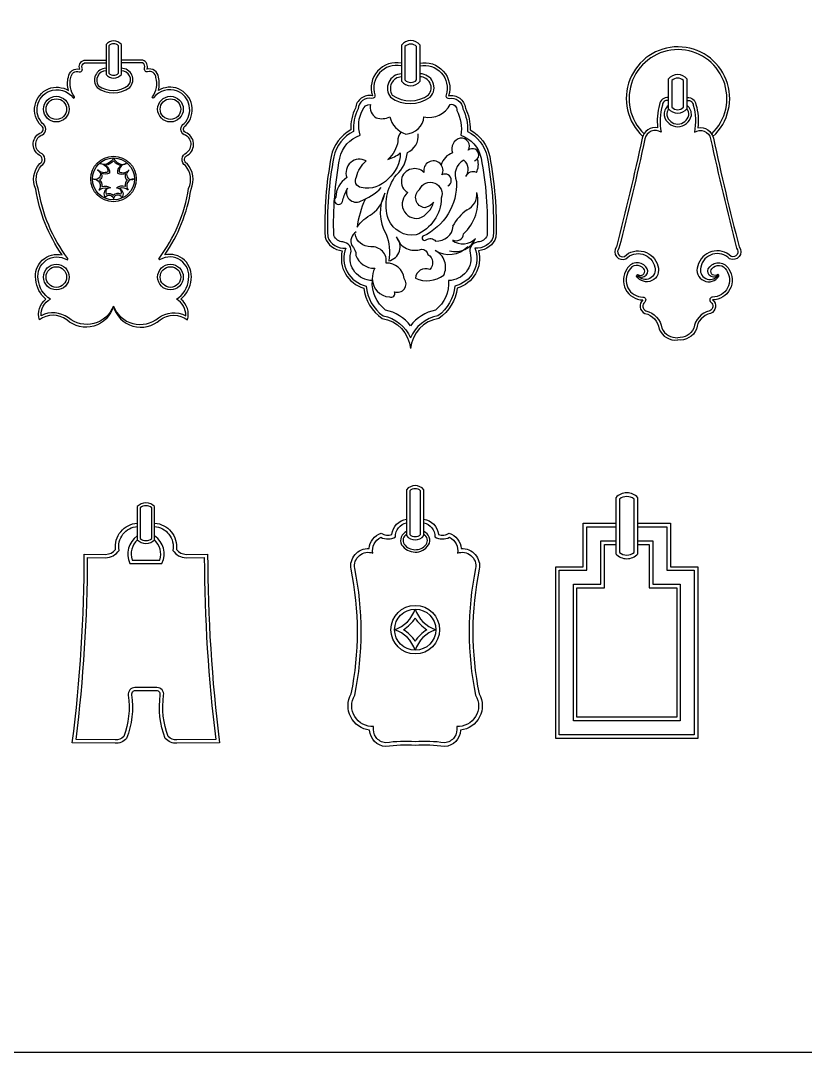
# Model space of a CAD drawing. Header units: millimetres. Extents: x -159346 to -157016, y -80163 to -78851.
# Drawn here: x -158123 to -157608, y -80163 to -79486 of the extents above; entities that cross this region are included whole.
import ezdxf

# ---------------------------------------------------------------- set-up
doc = ezdxf.new("R2010")
doc.units = ezdxf.units.MM
doc.header["$LTSCALE"] = 2
doc.header["$MEASUREMENT"] = 0
doc.layers.add('3', color=3, linetype='CONTINUOUS')
doc.layers.add('4', color=4, linetype='CONTINUOUS')
doc.layers.add('标注', color=7, linetype='CONTINUOUS', lineweight=25)

msp = doc.modelspace()

# ---------------------------------------------------------------- linework, layer by layer
at = {"layer": '3', "color": 0}
for p, q in [((-158081.32, -79836.58), (-158081.32, -79836.58)), ((-158067.52, -79836.35), (-158067.52, -79836.35))]:
    msp.add_line(p, q, dxfattribs=at)
for points in [[(-158065.37, -79502.45), (-158065.37, -79520.59, 0.411004), (-158059.06, -79520.59), (-158059.06, -79502.45, 0.411004)], [(-157871.08, -79502.98), (-157871.08, -79524.98, 0.411004), (-157863.43, -79524.98), (-157863.43, -79502.98, 0.411004)], [(-157696, -79525.31), (-157696, -79542.88, 0.411004), (-157688.25, -79542.88), (-157688.25, -79525.31, 0.411004)], [(-157867.94, -79794.74), (-157867.94, -79823.24, 0.411004), (-157860.87, -79823.24), (-157860.87, -79794.74, 0.411004)], [(-157730.35, -79800.07), (-157730.35, -79835.16, 0.344127), (-157720.7, -79835.16), (-157720.7, -79800.07, 0.344127)], [(-158044.84, -79805.76), (-158044.84, -79826.04, 0.344127), (-158037.25, -79826.04), (-158037.25, -79805.76, 0.344127)], [(-157864.4, -79878.08, 0.117475), (-157856.71, -79885.79, 0.117475), (-157864.4, -79893.49, 0.117475), (-157872.1, -79885.79, 0.117475)]]:
    msp.add_lwpolyline(points, format="xyb", close=True, dxfattribs=at)
for points in [[(-158062.41, -79673.45, -0.513399), (-158091.95, -79681.07, 0.28911), (-158109.83, -79679.76, -0.303795), (-158103.72, -79668.89, -0.239461), (-158111.72, -79655.83, -0.644867), (-158092.99, -79642.88, 0.823352), (-158092.33, -79642.15, -0.122856), (-158111.73, -79596.2, -0.298764), (-158109.69, -79581.19, 0.618365), (-158110.38, -79572.77, -0.620674), (-158108.94, -79560.91, 0.590701), (-158108.86, -79553.6, -0.522277), (-158104.42, -79532.28, -0.327965), (-158088.77, -79536.66, 0.988252), (-158087.97, -79536.05, -0.231877), (-158090.34, -79523.38, -0.470293), (-158084.87, -79519.53, 0.622636), (-158082.9, -79517.3, -0.411032), (-158081.41, -79513.65), (-158067.62, -79513.65)], [(-158062.41, -79673.45, 0.513399), (-158032.86, -79681.07, -0.28911), (-158014.98, -79679.76, 0.303795), (-158021.09, -79668.89, 0.239461), (-158013.1, -79655.83, 0.644867), (-158031.82, -79642.88, -0.823352), (-158032.48, -79642.15, 0.122856), (-158013.08, -79596.2, 0.298764), (-158015.12, -79581.19, -0.618365), (-158014.43, -79572.77, 0.620674), (-158015.87, -79560.91, -0.590701), (-158015.95, -79553.6, 0.522277), (-158020.39, -79532.28, 0.327965), (-158036.05, -79536.66, -0.988252), (-158036.84, -79536.05, 0.231877), (-158034.47, -79523.38, 0.470293), (-158039.95, -79519.53, -0.622636), (-158041.91, -79517.3, 0.411032), (-158043.41, -79513.65), (-158057.19, -79513.65)], [(-158067.31, -79518.89, 0.582591), (-158072.22, -79528.74, 0.322958), (-158052.62, -79528.6, 0.650391), (-158057.27, -79518.91)], [(-157873.7, -79515.68, 0.574846), (-157890.82, -79534.8, -0.573777), (-157892.81, -79537.03, 0.453193), (-157901.87, -79543.94, 0.135815), (-157904.87, -79558.71, 0.233718), (-157917.77, -79575.5, 0.05669), (-157921.81, -79627.91, 0.352903), (-157909.82, -79635.29, 0.464551), (-157896.51, -79660.21, 0.222275), (-157885.48, -79679.82, -0.2563), (-157867.49, -79694.24, -0.2563)], [(-157861.29, -79515.68, -0.574846), (-157844.17, -79534.8, 0.573777), (-157842.18, -79537.03, -0.453193), (-157833.11, -79543.94, -0.135815), (-157830.11, -79558.71, -0.233718), (-157817.21, -79575.5, -0.05669), (-157813.18, -79627.91, -0.352903), (-157825.16, -79635.29, -0.464551), (-157838.47, -79660.21, -0.222275), (-157849.5, -79679.82, 0.2563), (-157867.49, -79694.24, 0.2563)], [(-157873.44, -79522.91, 0.582591), (-157879.39, -79534.86, 0.322958), (-157855.63, -79534.69, 0.650391), (-157861.26, -79522.94)], [(-157698.5, -79538.38, 0.420107), (-157702.2, -79541.42, 0.11908), (-157703, -79559.25, 0.529175), (-157713.65, -79563.53, -0.01035), (-157730.68, -79635.44, 0.800986), (-157727.15, -79640.77, -0.572178), (-157705.15, -79647.05, -0.906672), (-157719.08, -79653.69, -0.833822), (-157717.43, -79653.17, 0.752462), (-157714.4, -79648.83, 0.564079), (-157723.95, -79649.91, 0.605918), (-157714.94, -79667.49, -0.706741), (-157713.81, -79670.75, 0.567263), (-157713.05, -79676.42, -0.311109), (-157702.57, -79687.95, 0.307407), (-157692.09, -79694.13, 0.3301)], [(-157685.68, -79538.38, -0.420107), (-157681.97, -79541.42, -0.11908), (-157681.17, -79559.25, -0.529175), (-157670.52, -79563.53, 0.01035), (-157653.49, -79635.44, -0.800986), (-157657.02, -79640.77, 0.572178), (-157679.02, -79647.05, 0.906672), (-157665.09, -79653.69, 0.833822), (-157666.74, -79653.17, -0.752462), (-157669.77, -79648.83, -0.564079), (-157660.22, -79649.91, -0.605918), (-157669.23, -79667.49, 0.706741), (-157670.36, -79670.75, -0.567263), (-157671.12, -79676.42, 0.311109), (-157681.6, -79687.95, -0.307407), (-157692.09, -79694.13, -0.3301)], [(-157698.08, -79544.01, 0.199137), (-157699.26, -79548.08, 0.814488), (-157684.91, -79548.08, 0.20211), (-157686.13, -79543.96, 0.20211)], [(-157873.58, -79559.18, 0.22177), (-157875.72, -79565.31, -0.167217), (-157882.26, -79577.06, 0.098991), (-157874.14, -79572.89, -0.226147), (-157882.21, -79589.75, -0.27684), (-157899.75, -79595.56, -0.581344), (-157902.81, -79588.58, -0.172461), (-157896.54, -79578.13, 0.700796), (-157909.25, -79589.04, 0.245804), (-157916.51, -79602, 1.534173), (-157911.92, -79603.87, -0.043438), (-157908.88, -79595.91, 0.713682), (-157900.27, -79604.51, 0.109753), (-157886.62, -79595.61)], [(-157842.86, -79594.4, 1.01047), (-157846.8, -79587.24, 1.397394), (-157858.69, -79585.64, 0.281083), (-157866.85, -79583.47, 0.698264), (-157869.17, -79598.83, 0.778063), (-157861.86, -79615.76, 0.248733), (-157852.36, -79605.08, -0.195866), (-157858.14, -79608.84, -0.669541), (-157861.5, -79596.82, -0.983215), (-157847.29, -79602.52, -0.302946), (-157863.7, -79626.68, -0.342834), (-157881.95, -79616.51, -0.246602), (-157876.71, -79587.28, 0.188849), (-157869.52, -79572.5, 0.340395), (-157862.45, -79560.41)], [(-157825.41, -79578.01, 1.221759), (-157829.56, -79571.12, 0.624999), (-157834.77, -79563.14, 0.470906), (-157839.82, -79572.83, 0.254074), (-157847.32, -79580.72, 0.254074)], [(-158062.54, -79576.18, -0.425071), (-158071, -79579.86, -0.405116), (-158066.06, -79585.35, -0.309466), (-158072.74, -79584.01, -1.015002), (-158075.91, -79589.89, -0.638657), (-158072.03, -79597.28, -0.245917), (-158066.26, -79595.95, 0.429838), (-158067.94, -79602.37, -0.862276), (-158062.31, -79603.73, -0.862276)], [(-158062.36, -79578.05, -0.214226), (-158067.68, -79581.02, -0.315104), (-158064.97, -79586.11, -0.176996), (-158070.43, -79586.37, -0.462055), (-158071.51, -79590.52, -0.210087), (-158069.94, -79594.87, -0.2117), (-158064.32, -79595.8, 0.128369), (-158066.49, -79596.45, 0.345812), (-158067.1, -79599.84, -0.325092), (-158062.36, -79600.57)], [(-158062.17, -79576.18, 0.425086), (-158053.72, -79579.86, 0.405116), (-158058.66, -79585.35, 0.309466), (-158051.98, -79584.01, 1.015002), (-158048.81, -79589.89, 0.638657), (-158052.69, -79597.28, 0.245917), (-158058.46, -79595.95, -0.429838), (-158056.78, -79602.37, 0.862265), (-158062.41, -79603.73, 0.862265)], [(-158062.36, -79578.05, 0.214226), (-158057.04, -79581.02, 0.315104), (-158059.75, -79586.11, 0.176996), (-158054.29, -79586.37, 0.462055), (-158053.21, -79590.52, 0.210087), (-158054.78, -79594.87, 0.2117), (-158060.4, -79595.8, -0.128369), (-158058.23, -79596.45, -0.310244), (-158057.61, -79599.84, 0.325092), (-158062.36, -79600.57)], [(-157824.26, -79585.64, 0.413917), (-157831.15, -79588.26, 0.404902), (-157832.53, -79577.56, 0.388458), (-157837.27, -79591.5, -0.305582), (-157859.36, -79627.6, 1), (-157857.12, -79629.88, -0.396183), (-157850.96, -79630.72, 0.40555), (-157839.38, -79620.93)], [(-157897.3, -79603.32, 0.074658), (-157902.52, -79621.69, -0.133953), (-157892.53, -79612.93, 0.178313), (-157884.22, -79599.28, 0.254573), (-157883.52, -79626.14, -0.142972), (-157881.78, -79643.7, 0.579076), (-157876.67, -79628.03, 0.426365), (-157860.23, -79636.02, -0.354902), (-157856, -79639.62, -0.515042), (-157854.88, -79649.36, 0.51687), (-157864.24, -79655.09, 0.274751), (-157845.69, -79653.1)], [(-157903.16, -79624.72, 0.380184), (-157905.95, -79633.64, -0.196852), (-157903.23, -79640.1, 0.315863), (-157890.96, -79648.56, 0.134847), (-157892.51, -79655.58, 0.395512), (-157881.31, -79667.34, 0.734534), (-157877.89, -79663.99, 0.744247), (-157871.54, -79655.36, 0.391122), (-157883.45, -79645.16, 0.484298), (-157893.43, -79634.46, -0.376166), (-157903.87, -79625.93)], [(-158035.52, -79818.1, -0.450183), (-158023.4, -79833.75, 0.248273), (-158014.58, -79838.55), (-158002.75, -79838.42, 0.030079), (-157995.22, -79957.85), (-158020.85, -79958.13, -0.220349), (-158026.45, -79956, -0.12788), (-158029.46, -79928.83, 0.459367), (-158033.85, -79923.8), (-158048.24, -79923.8, 0.459367), (-158052.63, -79928.83, -0.12788), (-158055.65, -79956, -0.220349), (-158061.25, -79958.13), (-158086.88, -79957.85, 0.030079), (-158079.34, -79838.42), (-158067.52, -79838.55, 0.248273), (-158058.7, -79833.75, -0.450183), (-158046.58, -79818.1, -0.450183)], [(-157858.77, -79815.64, -0.36334), (-157851.46, -79824.85, 0.269969), (-157841.91, -79825.1, -0.335594), (-157836.67, -79835.58, -0.582511), (-157824.75, -79845.58, 0.102509), (-157824.75, -79928.84, -0.602645), (-157837.15, -79949.38, -0.440326), (-157845.05, -79960.07, 0.051222), (-157864.4, -79959.35, 0.051222), (-157883.76, -79960.07, -0.440326), (-157891.66, -79949.38, -0.602645), (-157904.06, -79928.84, 0.102509), (-157904.05, -79845.58, -0.582511), (-157892.14, -79835.58, -0.335594), (-157886.89, -79825.1, 0.269969), (-157877.35, -79824.85, -0.36334), (-157870.04, -79815.64)], [(-157870.04, -79823.14, 0.422102), (-157871.63, -79829.63, 0.487135), (-157857.27, -79829.97, 0.444577), (-157858.77, -79823.09, 0.20211)], [(-158046.56, -79826.93, 0.308376), (-158050.08, -79840.06), (-158032.02, -79840.06, 0.308376), (-158035.54, -79826.93, 0.308376)]]:
    msp.add_lwpolyline(points, format="xyb", dxfattribs=at)
for points in [[(-157718.31, -79818.27), (-157699.27, -79818.27), (-157699.27, -79846.75), (-157681.23, -79846.75), (-157681.23, -79954.88), (-157769.82, -79954.88), (-157769.82, -79846.75), (-157751.78, -79846.75), (-157751.78, -79818.27), (-157732.74, -79818.27)], [(-157718.31, -79829.82), (-157710.83, -79829.82), (-157710.83, -79858.31), (-157692.79, -79858.31), (-157692.79, -79943.32), (-157758.26, -79943.32), (-157758.26, -79858.31), (-157740.22, -79858.31), (-157740.22, -79829.82), (-157732.74, -79829.82)]]:
    msp.add_lwpolyline(points, dxfattribs=at)
for centre, radius in [((-158099.86, -79544.12), 6.77), ((-158024.95, -79544.12), 6.77), ((-158062.35, -79589.95), 13.77), ((-158099.86, -79654.32), 6.77), ((-158024.95, -79654.32), 6.77), ((-157864.37, -79885.79), 13.51)]:
    msp.add_circle(centre, radius, dxfattribs=at)
for centre, radius, start, end in [((-157691.96, -79537.15), 32.1, 313.5651, 226.03609), ((-157834.04, -79580.38), 11.1, 331.73606, 16.54013), ((-157852.05, -79604.63), 28.78, 312.17117, 11.57852), ((-157835.13, -79599.92), 11.31, 295.13382, 5.44064), ((-157809.72, -79638.04), 34.66, 126.45806, 150.24825), ((-157837.92, -79623.43), 14.28, 253.88754, 337.11328), ((-157833.16, -79620.69), 11.8, 234.59386, 315.3368), ((-157837.47, -79625.82), 4.73, 238.97737, 358.41397), ((-157842.34, -79622.4), 17.14, 238.24135, 316.32675), ((-157856.28, -79647.76), 11.86, 333.22911, 65.50517)]:
    msp.add_arc(centre, radius, start, end, dxfattribs=at)
at = {"layer": '4', "color": 0}
for points in [[(-158067.23, -79501.75), (-158067.23, -79521.3, 0.490324), (-158057.19, -79521.3), (-158057.19, -79501.75, 0.490324)], [(-157873.35, -79502.13), (-157873.35, -79525.83, 0.490324), (-157861.17, -79525.83), (-157861.17, -79502.13, 0.490324)], [(-157698.3, -79524.45), (-157698.3, -79543.75, 0.490324), (-157685.95, -79543.75), (-157685.95, -79524.45, 0.490324)], [(-157867.49, -79686.3, 0.181013), (-157883.82, -79676.02, -0.251225), (-157892.49, -79656.58, -0.493903), (-157906.63, -79638.52, 0.46703), (-157911.78, -79631.32, -0.27593), (-157917.79, -79627.08, -0.055921), (-157913.81, -79576.28, -0.271487), (-157900.47, -79561.28, -0.202655), (-157898.91, -79544.73, -0.341806), (-157893.61, -79540.99, 0.341462), (-157889.92, -79549.77, 0.198382), (-157881.03, -79549.16, 0.265598), (-157870.61, -79560.48, 0.376073), (-157858.61, -79549.09, 0.354634), (-157841.38, -79540.99, -0.514963), (-157837.16, -79544.93, -0.176347), (-157834.51, -79561.28, -0.271487), (-157821.17, -79576.28, -0.055921), (-157817.19, -79627.08, -0.27593), (-157823.2, -79631.32, 0.46703), (-157828.35, -79638.52, -0.493903), (-157842.5, -79656.58, -0.251225), (-157851.16, -79676.02, 0.181013)], [(-157870.04, -79793.96), (-157870.04, -79824.03, 0.490324), (-157858.77, -79824.03), (-157858.77, -79793.96, 0.490324)], [(-157732.74, -79799.17), (-157732.74, -79836.06, 0.437017), (-157718.31, -79836.06), (-157718.31, -79799.17, 0.437017)], [(-158046.73, -79805.05), (-158046.73, -79826.75, 0.437017), (-158035.37, -79826.75), (-158035.37, -79805.05, 0.437017)], [(-157864.4, -79872.28, 0.23965), (-157850.93, -79885.79, 0.23965), (-157864.4, -79899.3, 0.23965), (-157877.88, -79885.79, 0.23965)]]:
    msp.add_lwpolyline(points, format="xyb", close=True, dxfattribs=at)
for points in [[(-158062.41, -79673.45, -0.56455), (-158093.01, -79682.34, 0.329534), (-158111.01, -79682.47, -0.303031), (-158106.7, -79668.85, -0.192281), (-158113.39, -79656.01, -0.530219), (-158096.09, -79639.77, -0.112198), (-158113.33, -79596.69, -0.299582), (-158110.75, -79579.88, 0.660045), (-158111.13, -79574.25, -0.622426), (-158109.63, -79559.4, 0.605046), (-158109.86, -79554.94, -0.529173), (-158105.04, -79530.75, -0.225136), (-158091.9, -79531.79, -0.136076), (-158091.98, -79523.08, -0.461777), (-158084.43, -79517.93, -0.435776), (-158081.7, -79512), (-158067.62, -79512)], [(-158062.41, -79673.45, 0.56455), (-158031.81, -79682.34, -0.329534), (-158013.8, -79682.47, 0.303031), (-158018.11, -79668.85, 0.192281), (-158011.42, -79656.01, 0.530219), (-158028.72, -79639.77, 0.112198), (-158011.48, -79596.69, 0.299582), (-158014.06, -79579.88, -0.660045), (-158013.68, -79574.25, 0.622426), (-158015.18, -79559.4, -0.605046), (-158014.95, -79554.94, 0.529173), (-158019.78, -79530.75, 0.225136), (-158032.91, -79531.79, 0.136076), (-158032.84, -79523.08, 0.461777), (-158040.38, -79517.93, 0.435776), (-158043.11, -79512), (-158057.19, -79512)], [(-157873.35, -79513.98, 0.574846), (-157892.46, -79535.33, 0.441454), (-157903.57, -79543.46, 0.123227), (-157906.65, -79557.69, 0.221944), (-157919.47, -79575.17, 0.05697), (-157923.53, -79628.23, 0.302606), (-157912.22, -79637.07, 0.408123), (-157898.12, -79661.59, 0.214356), (-157886.15, -79681.46, -0.342475), (-157867.49, -79701.33)], [(-157861.63, -79513.98, -0.574846), (-157842.52, -79535.33, -0.441454), (-157831.41, -79543.46, -0.123227), (-157828.33, -79557.69, -0.221944), (-157815.51, -79575.17, -0.05697), (-157811.46, -79628.23, -0.302606), (-157822.76, -79637.07, -0.408123), (-157836.87, -79661.59, -0.214356), (-157848.83, -79681.46, 0.342475), (-157867.49, -79701.33)], [(-158067.31, -79517.28, 0.616015), (-158073.14, -79529.95, 0.324977), (-158051.7, -79529.87, 0.665083), (-158057.27, -79517.27, 0.639556)], [(-157873.44, -79520.96, 0.616015), (-157880.51, -79536.33, 0.324977), (-157854.51, -79536.23, 0.665083), (-157861.26, -79520.94, 0.639556)], [(-157698.3, -79536.56, 0.409065), (-157704, -79541.06, 0.097393), (-157705.29, -79556.38, 0.404333), (-157715.44, -79563.14, -0.010291), (-157732.35, -79634.57, 0.795694), (-157726.07, -79642.29, -0.601222), (-157707.15, -79647.76, -0.832162), (-157718.34, -79653.39, 0.999465), (-157713.02, -79647.6, 0.522305), (-157725.58, -79649.05, 0.599623), (-157714.95, -79669.32, 0.579055), (-157713.6, -79678.18, -0.31977), (-157704.35, -79688.44, 0.336669), (-157692.09, -79695.64)], [(-157685.87, -79536.56, -0.409065), (-157680.17, -79541.06, -0.097393), (-157678.88, -79556.38, -0.404333), (-157668.73, -79563.14, 0.010291), (-157651.82, -79634.57, -0.795694), (-157658.1, -79642.29, 0.601222), (-157677.02, -79647.76, 0.832162), (-157665.83, -79653.39, -0.999465), (-157671.15, -79647.6, -0.522305), (-157658.59, -79649.05, -0.599623), (-157669.22, -79669.32, -0.579055), (-157670.57, -79678.18, 0.31977), (-157679.82, -79688.44, -0.336669), (-157692.09, -79695.64)], [(-157698.27, -79541.76, 0.262248), (-157700.98, -79548.35, 0.821747), (-157683.19, -79548.35, 0.262248), (-157685.9, -79541.76)], [(-158035.37, -79815.9, -0.43115), (-158021.08, -79833.19, 0.222434), (-158014.58, -79836.35), (-158000.56, -79836.2, 0.031258), (-157992.73, -79960.03), (-158020.77, -79960.33, -0.231926), (-158028.35, -79957.18, -0.129804), (-158031.64, -79928.51, 0.46034), (-158033.84, -79926), (-158048.25, -79926, 0.46034), (-158050.46, -79928.51, -0.129804), (-158053.75, -79957.18, -0.231926), (-158061.33, -79960.33), (-158089.37, -79960.03, 0.031258), (-158081.54, -79836.2), (-158067.52, -79836.35, 0.222434), (-158061.01, -79833.19, -0.43115), (-158046.73, -79815.9)], [(-157858.77, -79813.15, -0.336822), (-157849.08, -79823.32, 0.265745), (-157842.16, -79822.35, -0.290152), (-157834.12, -79832.58, -0.484897), (-157822.35, -79846.05, 0.102045), (-157822.43, -79927.95, -0.536957), (-157834.55, -79951.75, -0.375964), (-157845.11, -79962.54, 0.052417), (-157864.4, -79961.8, 0.052417), (-157883.7, -79962.54, -0.375964), (-157894.26, -79951.75, -0.536957), (-157906.37, -79927.95, 0.102045), (-157906.46, -79846.05, -0.484897), (-157894.69, -79832.58, -0.290152), (-157886.65, -79822.35, 0.265745), (-157879.73, -79823.32, -0.336822), (-157870.04, -79813.15, -0.304023)], [(-158046.73, -79824.29, 0.370843), (-158051.54, -79842.26), (-158030.55, -79842.26, 0.370843), (-158035.37, -79824.29, 0.370843)], [(-157870.04, -79821.35, 0.431018), (-157873.28, -79830.01, 0.542163), (-157855.62, -79830.2, 0.451632), (-157858.77, -79821.31)]]:
    msp.add_lwpolyline(points, format="xyb", dxfattribs=at)
for points in [[(-157718.31, -79815.96), (-157696.96, -79815.96), (-157696.96, -79844.44), (-157678.92, -79844.44), (-157678.92, -79957.19), (-157772.13, -79957.19), (-157772.13, -79844.44), (-157754.09, -79844.44), (-157754.09, -79815.96), (-157732.74, -79815.96)], [(-157718.31, -79827.51), (-157708.51, -79827.51), (-157708.51, -79855.99), (-157690.48, -79855.99), (-157690.48, -79945.63), (-157760.57, -79945.63), (-157760.57, -79855.99), (-157742.53, -79855.99), (-157742.53, -79827.51), (-157732.74, -79827.51)]]:
    msp.add_lwpolyline(points, dxfattribs=at)
for centre, radius in [((-158099.86, -79544.12), 8.42), ((-158024.95, -79544.12), 8.42), ((-158062.35, -79589.95), 14.93), ((-158099.86, -79654.32), 8.42), ((-158024.95, -79654.32), 8.42), ((-157864.37, -79885.79), 15.96)]:
    msp.add_circle(centre, radius, dxfattribs=at)
msp.add_arc((-157691.96, -79537.15), 33.93, 312.55035, 227.00225, dxfattribs=at)
at = {"layer": '标注', "color": 7}
msp.add_lwpolyline([(-159345.69, -78850.9), (-157016.31, -78850.9), (-157016.31, -80163.25), (-159345.69, -80163.25)], close=True, dxfattribs=at)

doc.saveas('drawing.dxf')
